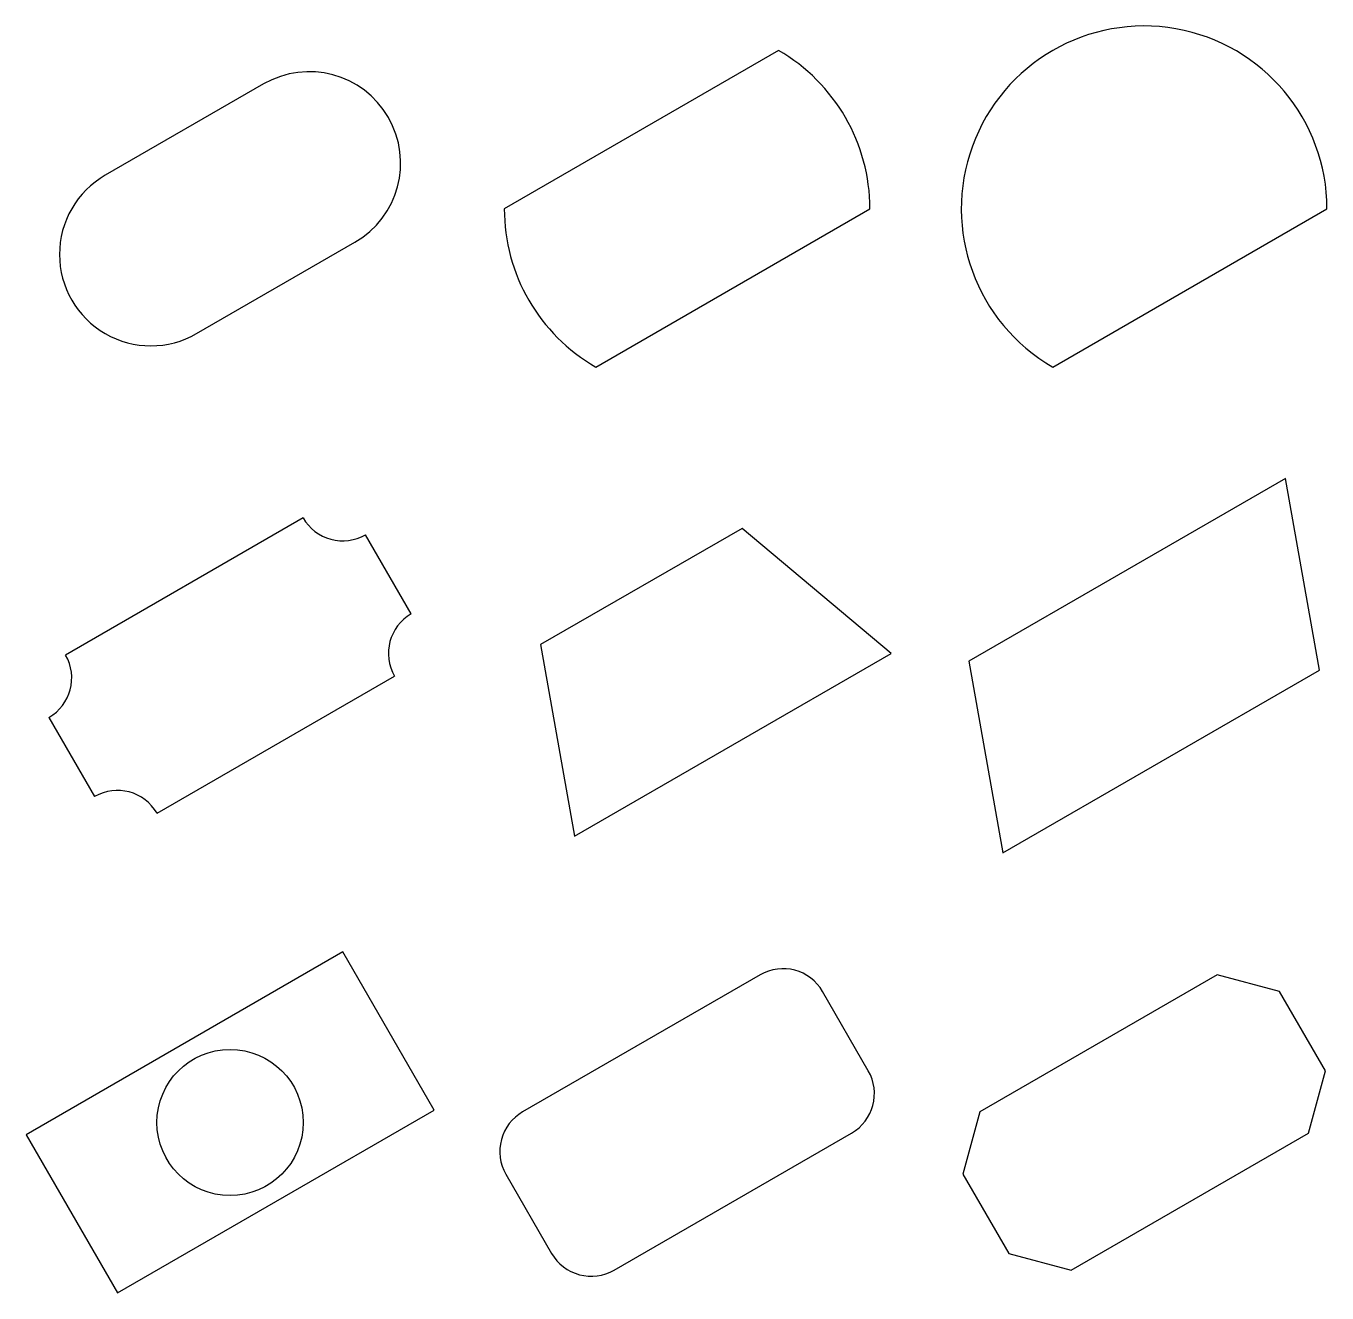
# Model space of a CAD drawing. Extents: x 28 to 170, y 31 to 170.
import ezdxf

# ---------------------------------------------------------------- set-up
doc = ezdxf.new("R2010")
doc.units = 0
doc.layers.get('0').update_dxf_attribs({"color": 250, "linetype": 'CONTINUOUS'})

msp = doc.modelspace()

# ---------------------------------------------------------------- linework, layer by layer
for p, q in [((110, 167.32), (80, 150)), ((53.66, 163.66), (36.34, 153.66)), ((90, 132.68), (120, 150)), ((140, 132.68), (170, 150)), ((46.34, 136.34), (63.66, 146.34)), ((165.47, 120.48), (130.83, 100.48)), ((169.17, 99.52), (165.47, 120.48)), ((57.99, 116.16), (32.01, 101.16)), ((69.82, 105.67), (64.82, 114.33)), ((106.02, 115.02), (83.98, 102.3)), ((122.32, 101.34), (106.02, 115.02)), ((83.98, 102.3), (87.68, 81.34)), ((87.68, 81.34), (122.32, 101.34)), ((130.83, 100.48), (134.53, 79.52)), ((42.01, 83.84), (67.99, 98.84)), ((134.53, 79.52), (169.17, 99.52)), ((30.18, 94.33), (35.18, 85.67)), ((62.32, 68.66), (27.68, 48.66)), ((72.32, 51.34), (62.32, 68.66)), ((107.99, 66.16), (82.01, 51.16)), ((157.99, 66.16), (132.01, 51.16)), ((164.82, 64.33), (157.99, 66.16)), ((119.82, 55.67), (114.82, 64.33)), ((169.82, 55.67), (164.82, 64.33)), ((167.99, 48.84), (169.82, 55.67)), ((37.68, 31.34), (72.32, 51.34)), ((132.01, 51.16), (130.18, 44.33)), ((27.68, 48.66), (37.68, 31.34)), ((92.01, 33.84), (117.99, 48.84)), ((142.01, 33.84), (167.99, 48.84)), ((80.18, 44.33), (85.18, 35.67)), ((130.18, 44.33), (135.18, 35.67)), ((135.18, 35.67), (142.01, 33.84))]:
    msp.add_line(p, q)
msp.add_circle((50, 50), 8)
for centre, radius, start, end in [((150, 150), 20, 0, 240), ((100, 150), 20, 0, 60), ((58.66, 155), 10, -60, 120), ((41.34, 145), 10, 120, 300), ((100, 150), 20, -180, -120), ((62.32, 118.66), 5, -150, -60), ((72.32, 101.34), 5, -240, -150), ((27.68, 98.66), 5, -60, 30), ((37.68, 81.34), 5, 30, 120), ((110.49, 61.83), 5, 30, 120), ((115.49, 53.17), 5, -60, 30), ((84.51, 46.83), 5, 120, 210), ((89.51, 38.17), 5, -150, -60)]:
    msp.add_arc(centre, radius, start, end)

doc.saveas('drawing.dxf')
